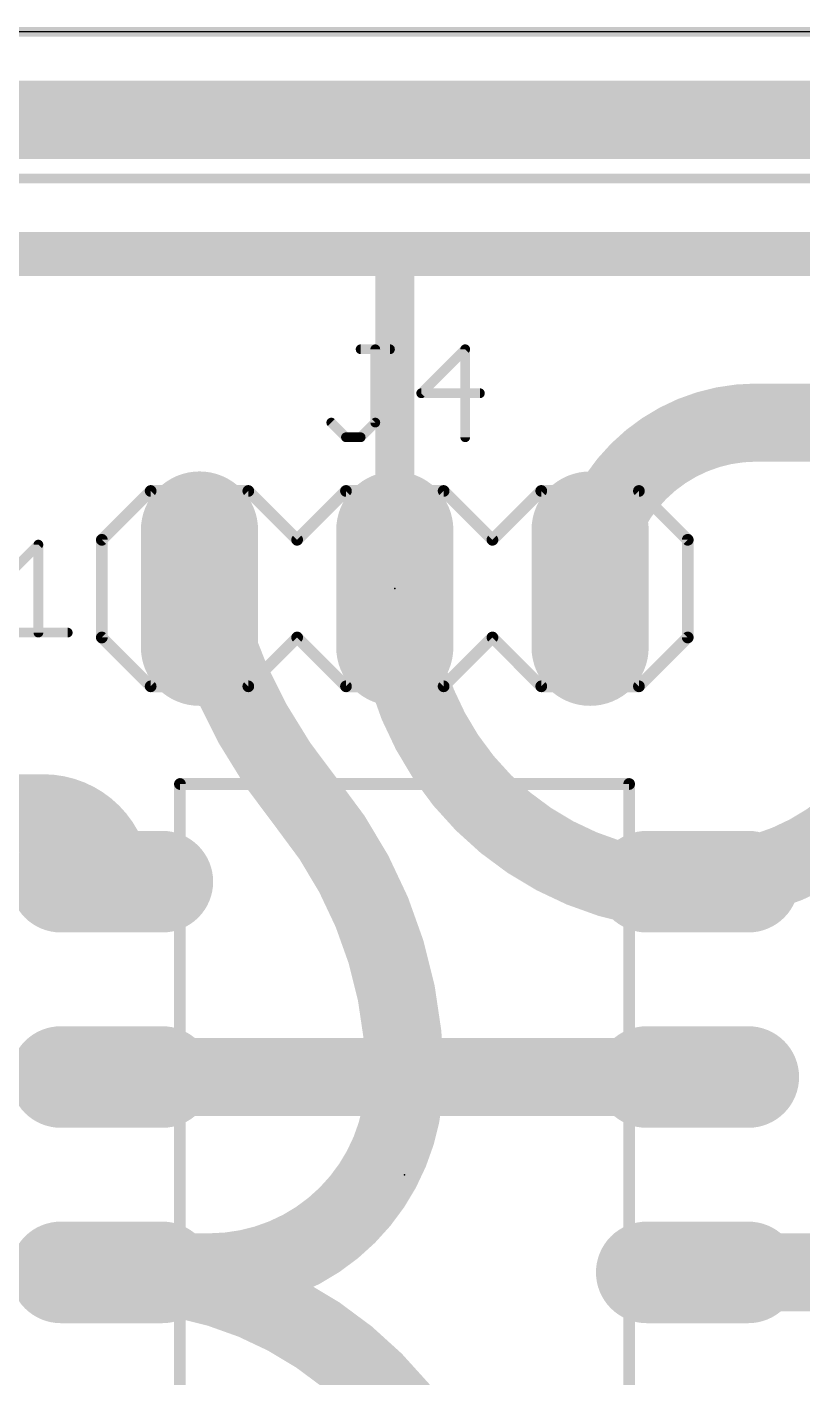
# Model space of a CAD drawing. Extents: x -4 to 220, y -9 to 53.
# Drawn here: x 52.11 to 62.19, y 26.96 to 44.51 of the extents above; entities that cross this region are included whole.
import ezdxf

# ---------------------------------------------------------------- set-up
doc = ezdxf.new("R2010")
doc.units = 0
for name, color, linetype in [('1', 14, 'CONTINUOUS'), ('16', 174, 'CONTINUOUS'), ('17', 94, 'CONTINUOUS'), ('20', 178, 'CONTINUOUS'), ('21', 251, 'CONTINUOUS'), ('23', 178, 'CONTINUOUS'), ('25', 251, 'CONTINUOUS'), ('51', 251, 'CONTINUOUS')]:
    doc.layers.add(name, color=color, linetype=linetype)

# ---------------------------------------------------------------- blocks, each defined once
blk = doc.blocks.new('LONGP100')
at = {"const_width": 1}
blk.add_lwpolyline([(-0.5, 0), (0.5, 0)], dxfattribs=at)
at = {"const_width": 0.5}
for points in [[(-0.5, 0.25, 1), (-0.5, -0.25)], [(0.5, -0.25, 1), (0.5, 0.25)]]:
    blk.add_lwpolyline(points, format="xyb", dxfattribs=at)
blk = doc.blocks.new('ROUNDP')
at = {"const_width": 0.5}
blk.add_lwpolyline([(0, -0.25, 1), (0, 0.25, 1), (0, -0.25)], format="xyb", dxfattribs=at)
blk = doc.blocks.new('RECT')
blk.add_solid([(-0.5, -0.5), (0.5, -0.5), (-0.5, 0.5), (0.5, 0.5)])

msp = doc.modelspace()

# ---------------------------------------------------------------- linework, layer by layer
at = {"layer": '1'}
for points, const_width in [([(0, 44.45), (213.36, 44.45)], 0.127), ([(30.988, 43.307), (175.768, 43.307)], 1.016), ([(69.215, 42.545), (31.369, 42.545)], 0.127), ([(64.262, 41.783), (34.671, 41.783)], 0.127)]:
    msp.add_lwpolyline(points, dxfattribs=dict(at, const_width=const_width))
at = {"layer": '16'}
for points, const_width in [([(21.59, 43.307), (68.199, 43.307)], 1.016), ([(45.339, 41.529), (59.563, 41.529)], 0.508), ([(56.896, 41.529), (56.896, 37.211)], 0.508), ([(59.563, 41.529), (56.896, 41.529)], 0.508), ([(59.563, 41.529), (64.262, 41.529)], 0.508), ([(64.008, 39.37), (61.595, 39.37)], 1.016), ([(47.244, 34.29), (52.324, 34.29)], 1.016), ([(60.833, 33.274), (60.833, 33.401)], 1.016), ([(57.785, 30.861), (53.213, 30.861)], 1.016), ([(57.023, 30.861), (57.785, 30.861)], 1.016), ([(57.785, 30.861), (60.833, 30.861)], 1.016), ([(53.213, 28.321), (54.483, 28.321)], 1.016), ([(60.833, 28.321), (62.738, 28.321)], 1.016)]:
    msp.add_lwpolyline(points, dxfattribs=dict(at, const_width=const_width))
for points, const_width in [([(57.023, 41.529, 1), (56.769, 41.529)], 0.254), ([(56.896, 41.656, 1), (56.896, 41.402)], 0.254), ([(59.563, 41.656, 1), (59.563, 41.402)], 0.254), ([(59.563, 41.402, 1), (59.563, 41.656)], 0.254), ([(59.563, 41.402, 1), (59.563, 41.656)], 0.254), ([(61.595, 39.37, 0.4142), (59.436, 37.211)], 1.016), ([(61.595, 39.624, 1), (61.595, 39.116)], 0.508), ([(61.595, 39.116, 1), (61.595, 39.624)], 0.508), ([(54.356, 37.211, 0.1117), (55.753, 34.417)], 1.016), ([(54.6026, 37.2717, 1), (54.1094, 37.1503)], 0.508), ([(56.896, 37.211, 0.4142), (60.833, 33.274)], 1.016), ([(57.15, 37.211, 1), (56.642, 37.211)], 0.508), ([(59.182, 37.211, 1), (59.69, 37.211)], 0.508), ([(56.769, 37.211, 1), (57.023, 37.211)], 0.254), ([(60.833, 33.401, 0.4142), (63.881, 36.449)], 1.016), ([(53.213, 33.401, 0.4142), (52.324, 34.29)], 1.016), ([(52.324, 34.544, 1), (52.324, 34.036)], 0.508), ([(52.324, 34.036, 1), (52.324, 34.544)], 0.508), ([(57.023, 30.861, 0.1732), (55.753, 34.417)], 1.016), ([(55.9495, 34.5779, 1), (55.5565, 34.2561)], 0.508), ([(55.5565, 34.2561, 1), (55.9495, 34.5779)], 0.508), ([(60.833, 33.655, 1), (60.833, 33.147)], 0.508), ([(61.087, 33.401, 1), (60.579, 33.401)], 0.508), ([(60.833, 33.02, 1), (60.833, 33.528)], 0.508), ([(52.959, 33.401, 1), (53.467, 33.401)], 0.508), ([(60.579, 33.274, 1), (61.087, 33.274)], 0.508), ([(53.213, 31.115, 1), (53.213, 30.607)], 0.508), ([(54.483, 28.321, 0.4142), (57.023, 30.861)], 1.016), ([(57.277, 30.861, 1), (56.769, 30.861)], 0.508), ([(57.023, 31.115, 1), (57.023, 30.607)], 0.508), ([(57.785, 31.115, 1), (57.785, 30.607)], 0.508), ([(57.785, 30.607, 1), (57.785, 31.115)], 0.508), ([(57.785, 30.607, 1), (57.785, 31.115)], 0.508), ([(60.833, 30.607, 1), (60.833, 31.115)], 0.508), ([(56.769, 30.861, 1), (57.277, 30.861)], 0.508), ([(53.213, 28.575, 1), (53.213, 28.067)], 0.508), ([(58.039, 23.495, 0.4142), (53.213, 28.321)], 1.016), ([(53.213, 28.575, 1), (53.213, 28.067)], 0.508), ([(54.483, 28.575, 1), (54.483, 28.067)], 0.508), ([(54.483, 28.067, 1), (54.483, 28.575)], 0.508), ([(60.833, 28.575, 1), (60.833, 28.067)], 0.508)]:
    msp.add_lwpolyline(points, format="xyb", dxfattribs=dict(at, const_width=const_width))
at = {"layer": '20'}
msp.add_line((213.36, 44.45), (0, 44.45), dxfattribs=at)
at = {"layer": '21'}
for points, const_width in [([(53.721, 38.481), (53.086, 37.846)], 0.1524), ([(53.721, 38.481), (54.991, 38.481)], 0.1524), ([(54.991, 38.481), (55.626, 37.846)], 0.1524), ([(55.626, 37.846), (56.261, 38.481)], 0.1524), ([(56.261, 38.481), (57.531, 38.481)], 0.1524), ([(57.531, 38.481), (58.166, 37.846)], 0.1524), ([(58.166, 37.846), (58.801, 38.481)], 0.1524), ([(58.801, 38.481), (60.071, 38.481)], 0.1524), ([(60.071, 38.481), (60.706, 37.846)], 0.1524), ([(53.086, 37.846), (53.086, 36.576)], 0.1524), ([(60.706, 37.846), (60.706, 36.576)], 0.1524), ([(51.8795, 37.4021), (52.2608, 37.7835)], 0.127), ([(52.2608, 37.7835), (52.2608, 36.6395)], 0.127), ([(51.8795, 36.6395), (52.6422, 36.6395)], 0.127), ([(53.086, 36.576), (53.721, 35.941)], 0.1524), ([(55.626, 36.576), (54.991, 35.941)], 0.1524), ([(56.261, 35.941), (55.626, 36.576)], 0.1524), ([(58.166, 36.576), (57.531, 35.941)], 0.1524), ([(58.801, 35.941), (58.166, 36.576)], 0.1524), ([(60.706, 36.576), (60.071, 35.941)], 0.1524), ([(54.991, 35.941), (53.721, 35.941)], 0.1524), ([(57.531, 35.941), (56.261, 35.941)], 0.1524), ([(60.071, 35.941), (58.801, 35.941)], 0.1524), ([(54.102, 34.671), (54.102, 24.511)], 0.1524), ([(54.102, 34.671), (59.944, 34.671)], 0.1524), ([(59.944, 24.511), (59.944, 34.671)], 0.1524)]:
    msp.add_lwpolyline(points, dxfattribs=dict(at, const_width=const_width))
for points, const_width in [([(53.721, 38.5191, 1), (53.721, 38.4429)], 0.0762), ([(53.7479, 38.4541, 1), (53.6941, 38.5079)], 0.0762), ([(55.0179, 38.5079, 1), (54.9641, 38.4541)], 0.0762), ([(54.991, 38.4429, 1), (54.991, 38.5191)], 0.0762), ([(56.261, 38.5191, 1), (56.261, 38.4429)], 0.0762), ([(56.2879, 38.4541, 1), (56.2341, 38.5079)], 0.0762), ([(57.5579, 38.5079, 1), (57.5041, 38.4541)], 0.0762), ([(57.531, 38.4429, 1), (57.531, 38.5191)], 0.0762), ([(58.801, 38.5191, 1), (58.801, 38.4429)], 0.0762), ([(58.8279, 38.4541, 1), (58.7741, 38.5079)], 0.0762), ([(60.0979, 38.5079, 1), (60.0441, 38.4541)], 0.0762), ([(60.071, 38.4429, 1), (60.071, 38.5191)], 0.0762), ([(53.1241, 37.846, 1), (53.0479, 37.846)], 0.0762), ([(60.7441, 37.846, 1), (60.6679, 37.846)], 0.0762), ([(52.2926, 37.7835, 1), (52.2291, 37.7835)], 0.0635), ([(52.2833, 37.761, 1), (52.2384, 37.8059)], 0.0635), ([(53.0591, 37.8729, 1), (53.1129, 37.8191)], 0.0762), ([(55.5991, 37.8729, 1), (55.6529, 37.8191)], 0.0762), ([(55.5991, 37.8191, 1), (55.6529, 37.8729)], 0.0762), ([(58.1391, 37.8729, 1), (58.1929, 37.8191)], 0.0762), ([(58.1391, 37.8191, 1), (58.1929, 37.8729)], 0.0762), ([(60.6791, 37.8191, 1), (60.7329, 37.8729)], 0.0762), ([(52.6422, 36.6078, 1), (52.6422, 36.6713)], 0.0635), ([(52.2291, 36.6395, 1), (52.2926, 36.6395)], 0.0635), ([(53.0479, 36.576, 1), (53.1241, 36.576)], 0.0762), ([(53.1129, 36.6029, 1), (53.0591, 36.5491)], 0.0762), ([(55.6529, 36.6029, 1), (55.5991, 36.5491)], 0.0762), ([(55.6529, 36.5491, 1), (55.5991, 36.6029)], 0.0762), ([(58.1929, 36.6029, 1), (58.1391, 36.5491)], 0.0762), ([(58.1929, 36.5491, 1), (58.1391, 36.6029)], 0.0762), ([(60.6679, 36.576, 1), (60.7441, 36.576)], 0.0762), ([(60.7329, 36.5491, 1), (60.6791, 36.6029)], 0.0762), ([(53.721, 35.9791, 1), (53.721, 35.9029)], 0.0762), ([(53.6941, 35.9141, 1), (53.7479, 35.9679)], 0.0762), ([(54.9641, 35.9679, 1), (55.0179, 35.9141)], 0.0762), ([(54.991, 35.9029, 1), (54.991, 35.9791)], 0.0762), ([(56.261, 35.9791, 1), (56.261, 35.9029)], 0.0762), ([(56.2341, 35.9141, 1), (56.2879, 35.9679)], 0.0762), ([(57.5041, 35.9679, 1), (57.5579, 35.9141)], 0.0762), ([(57.531, 35.9029, 1), (57.531, 35.9791)], 0.0762), ([(58.801, 35.9791, 1), (58.801, 35.9029)], 0.0762), ([(58.7741, 35.9141, 1), (58.8279, 35.9679)], 0.0762), ([(60.0441, 35.9679, 1), (60.0979, 35.9141)], 0.0762), ([(60.071, 35.9029, 1), (60.071, 35.9791)], 0.0762), ([(54.1401, 34.671, 1), (54.0639, 34.671)], 0.0762), ([(54.102, 34.7091, 1), (54.102, 34.6329)], 0.0762), ([(59.9821, 34.671, 1), (59.9059, 34.671)], 0.0762), ([(59.944, 34.6329, 1), (59.944, 34.7091)], 0.0762)]:
    msp.add_lwpolyline(points, format="xyb", dxfattribs=dict(at, const_width=const_width))
at = {"layer": '23'}
for p in [(56.896, 37.211), (57.023, 29.591)]:
    msp.add_point(p, dxfattribs=at)
at = {"layer": '25', "const_width": 0.127}
for points in [[(56.4518, 40.3235), (56.8332, 40.3235)], [(56.6425, 39.3702), (56.6425, 40.3235)], [(57.8119, 40.3235), (57.2399, 39.7515)], [(57.8119, 39.1795), (57.8119, 40.3235)], [(57.2399, 39.7515), (58.0025, 39.7515)], [(56.0705, 39.3702), (56.2612, 39.1795)], [(56.4518, 39.1795), (56.6425, 39.3702)], [(56.2612, 39.1795), (56.4518, 39.1795)]]:
    msp.add_lwpolyline(points, dxfattribs=at)
at = {"layer": '25', "const_width": 0.0635}
for points in [[(56.4518, 40.3552, 1), (56.4518, 40.2917)], [(56.6742, 40.3235, 1), (56.6107, 40.3235)], [(56.8332, 40.2917, 1), (56.8332, 40.3552)], [(57.8436, 40.3235, 1), (57.7801, 40.3235)], [(57.8343, 40.301, 1), (57.7894, 40.3459)], [(57.2399, 39.7832, 1), (57.2399, 39.7197)], [(57.2174, 39.7739, 1), (57.2623, 39.729)], [(58.0025, 39.7197, 1), (58.0025, 39.7832)], [(56.093, 39.3926, 1), (56.048, 39.3477)], [(56.6107, 39.3702, 1), (56.6742, 39.3702)], [(56.6649, 39.3477, 1), (56.62, 39.3926)], [(56.2612, 39.2113, 1), (56.2612, 39.1478)], [(56.2387, 39.157, 1), (56.2836, 39.202)], [(56.4294, 39.202, 1), (56.4743, 39.157)], [(56.4518, 39.1478, 1), (56.4518, 39.2113)], [(57.7801, 39.1795, 1), (57.8436, 39.1795)]]:
    msp.add_lwpolyline(points, format="xyb", dxfattribs=at)

# ---------------------------------------------------------------- block references
at = {"layer": '17'}
for name, p, xscale, yscale, rotation in [('LONGP100', (54.356, 37.211), 1.524, 1.524, 90), ('LONGP100', (54.356, 37.211), 1.524, 1.524, 90), ('LONGP100', (56.896, 37.211), 1.524, 1.524, 90), ('LONGP100', (56.896, 37.211), 1.524, 1.524, 90), ('LONGP100', (59.436, 37.211), 1.524, 1.524, 90), ('LONGP100', (59.436, 37.211), 1.524, 1.524, 90), ('ROUNDP', (54.356, 37.211), 1.524, 1.524, 90), ('ROUNDP', (54.356, 37.211), 1.524, 1.524, 90), ('ROUNDP', (54.356, 37.211), 1.524, 1.524, 90), ('ROUNDP', (54.356, 37.211), 1.524, 1.524, 90), ('ROUNDP', (54.356, 37.211), 1.524, 1.524, 90), ('ROUNDP', (54.356, 37.211), 1.524, 1.524, 90), ('ROUNDP', (54.356, 37.211), 1.524, 1.524, 90), ('ROUNDP', (54.356, 37.211), 1.524, 1.524, 90), ('ROUNDP', (54.356, 37.211), 1.524, 1.524, 90), ('ROUNDP', (54.356, 37.211), 1.524, 1.524, 90), ('ROUNDP', (54.356, 37.211), 1.524, 1.524, 90), ('ROUNDP', (54.356, 37.211), 1.524, 1.524, 90), ('ROUNDP', (54.356, 37.211), 1.524, 1.524, 90), ('ROUNDP', (54.356, 37.211), 1.524, 1.524, 90), ('ROUNDP', (56.896, 37.211), 1.524, 1.524, 90), ('ROUNDP', (56.896, 37.211), 1.524, 1.524, 90), ('ROUNDP', (56.896, 37.211), 1.524, 1.524, 90), ('ROUNDP', (56.896, 37.211), 1.524, 1.524, 90), ('ROUNDP', (56.896, 37.211), 1.524, 1.524, 90), ('ROUNDP', (56.896, 37.211), 1.524, 1.524, 90), ('ROUNDP', (56.896, 37.211), 1.524, 1.524, 90), ('ROUNDP', (56.896, 37.211), 1.524, 1.524, 90), ('ROUNDP', (56.896, 37.211), 1.524, 1.524, 90), ('ROUNDP', (56.896, 37.211), 1.524, 1.524, 90), ('ROUNDP', (56.896, 37.211), 1.524, 1.524, 90), ('ROUNDP', (56.896, 37.211), 1.524, 1.524, 90), ('ROUNDP', (56.896, 37.211), 1.524, 1.524, 90), ('ROUNDP', (56.896, 37.211), 1.524, 1.524, 90), ('ROUNDP', (59.436, 37.211), 1.524, 1.524, 90), ('ROUNDP', (59.436, 37.211), 1.524, 1.524, 90), ('ROUNDP', (59.436, 37.211), 1.524, 1.524, 90), ('ROUNDP', (59.436, 37.211), 1.524, 1.524, 90), ('ROUNDP', (59.436, 37.211), 1.524, 1.524, 90), ('ROUNDP', (59.436, 37.211), 1.524, 1.524, 90), ('ROUNDP', (59.436, 37.211), 1.524, 1.524, 90), ('ROUNDP', (59.436, 37.211), 1.524, 1.524, 90), ('ROUNDP', (59.436, 37.211), 1.524, 1.524, 90), ('ROUNDP', (59.436, 37.211), 1.524, 1.524, 90), ('ROUNDP', (59.436, 37.211), 1.524, 1.524, 90), ('ROUNDP', (59.436, 37.211), 1.524, 1.524, 90), ('ROUNDP', (59.436, 37.211), 1.524, 1.524, 90), ('ROUNDP', (59.436, 37.211), 1.524, 1.524, 90), ('LONGP100', (53.213, 33.401), 1.3208, 1.3208, 180), ('LONGP100', (53.213, 33.401), 1.3208, 1.3208, 180), ('ROUNDP', (53.213, 33.401), 1.3208, 1.3208, 180), ('ROUNDP', (53.213, 33.401), 1.3208, 1.3208, 180), ('ROUNDP', (53.213, 33.401), 1.3208, 1.3208, 180), ('ROUNDP', (53.213, 33.401), 1.3208, 1.3208, 180), ('ROUNDP', (53.213, 33.401), 1.3208, 1.3208, 180), ('ROUNDP', (53.213, 33.401), 1.3208, 1.3208, 180), ('ROUNDP', (53.213, 33.401), 1.3208, 1.3208, 180), ('ROUNDP', (53.213, 33.401), 1.3208, 1.3208, 180), ('ROUNDP', (53.213, 33.401), 1.3208, 1.3208, 180), ('ROUNDP', (53.213, 33.401), 1.3208, 1.3208, 180), ('ROUNDP', (53.213, 33.401), 1.3208, 1.3208, 180), ('ROUNDP', (53.213, 33.401), 1.3208, 1.3208, 180), ('ROUNDP', (53.213, 33.401), 1.3208, 1.3208, 180), ('ROUNDP', (53.213, 33.401), 1.3208, 1.3208, 180), ('LONGP100', (60.833, 33.401), 1.3208, 1.3208, 180), ('LONGP100', (60.833, 33.401), 1.3208, 1.3208, 180), ('ROUNDP', (60.833, 33.401), 1.3208, 1.3208, 180), ('ROUNDP', (60.833, 33.401), 1.3208, 1.3208, 180), ('ROUNDP', (60.833, 33.401), 1.3208, 1.3208, 180), ('ROUNDP', (60.833, 33.401), 1.3208, 1.3208, 180), ('ROUNDP', (60.833, 33.401), 1.3208, 1.3208, 180), ('ROUNDP', (60.833, 33.401), 1.3208, 1.3208, 180), ('ROUNDP', (60.833, 33.401), 1.3208, 1.3208, 180), ('ROUNDP', (60.833, 33.401), 1.3208, 1.3208, 180), ('ROUNDP', (60.833, 33.401), 1.3208, 1.3208, 180), ('ROUNDP', (60.833, 33.401), 1.3208, 1.3208, 180), ('ROUNDP', (60.833, 33.401), 1.3208, 1.3208, 180), ('ROUNDP', (60.833, 33.401), 1.3208, 1.3208, 180), ('ROUNDP', (60.833, 33.401), 1.3208, 1.3208, 180), ('ROUNDP', (60.833, 33.401), 1.3208, 1.3208, 180), ('LONGP100', (53.213, 30.861), 1.3208, 1.3208, 180), ('LONGP100', (53.213, 30.861), 1.3208, 1.3208, 180), ('ROUNDP', (53.213, 30.861), 1.3208, 1.3208, 180), ('ROUNDP', (53.213, 30.861), 1.3208, 1.3208, 180), ('ROUNDP', (53.213, 30.861), 1.3208, 1.3208, 180), ('ROUNDP', (53.213, 30.861), 1.3208, 1.3208, 180), ('ROUNDP', (53.213, 30.861), 1.3208, 1.3208, 180), ('ROUNDP', (53.213, 30.861), 1.3208, 1.3208, 180), ('ROUNDP', (53.213, 30.861), 1.3208, 1.3208, 180), ('ROUNDP', (53.213, 30.861), 1.3208, 1.3208, 180), ('ROUNDP', (53.213, 30.861), 1.3208, 1.3208, 180), ('ROUNDP', (53.213, 30.861), 1.3208, 1.3208, 180), ('ROUNDP', (53.213, 30.861), 1.3208, 1.3208, 180), ('ROUNDP', (53.213, 30.861), 1.3208, 1.3208, 180), ('ROUNDP', (53.213, 30.861), 1.3208, 1.3208, 180), ('ROUNDP', (53.213, 30.861), 1.3208, 1.3208, 180), ('LONGP100', (60.833, 30.861), 1.3208, 1.3208, 180), ('LONGP100', (60.833, 30.861), 1.3208, 1.3208, 180), ('ROUNDP', (60.833, 30.861), 1.3208, 1.3208, 180), ('ROUNDP', (60.833, 30.861), 1.3208, 1.3208, 180), ('ROUNDP', (60.833, 30.861), 1.3208, 1.3208, 180), ('ROUNDP', (60.833, 30.861), 1.3208, 1.3208, 180), ('ROUNDP', (60.833, 30.861), 1.3208, 1.3208, 180), ('ROUNDP', (60.833, 30.861), 1.3208, 1.3208, 180), ('ROUNDP', (60.833, 30.861), 1.3208, 1.3208, 180), ('ROUNDP', (60.833, 30.861), 1.3208, 1.3208, 180), ('ROUNDP', (60.833, 30.861), 1.3208, 1.3208, 180), ('ROUNDP', (60.833, 30.861), 1.3208, 1.3208, 180), ('ROUNDP', (60.833, 30.861), 1.3208, 1.3208, 180), ('ROUNDP', (60.833, 30.861), 1.3208, 1.3208, 180), ('ROUNDP', (60.833, 30.861), 1.3208, 1.3208, 180), ('ROUNDP', (60.833, 30.861), 1.3208, 1.3208, 180), ('LONGP100', (53.213, 28.321), 1.3208, 1.3208, 180), ('LONGP100', (53.213, 28.321), 1.3208, 1.3208, 180), ('ROUNDP', (53.213, 28.321), 1.3208, 1.3208, 180), ('ROUNDP', (53.213, 28.321), 1.3208, 1.3208, 180), ('ROUNDP', (53.213, 28.321), 1.3208, 1.3208, 180), ('ROUNDP', (53.213, 28.321), 1.3208, 1.3208, 180), ('ROUNDP', (53.213, 28.321), 1.3208, 1.3208, 180), ('ROUNDP', (53.213, 28.321), 1.3208, 1.3208, 180), ('ROUNDP', (53.213, 28.321), 1.3208, 1.3208, 180), ('ROUNDP', (53.213, 28.321), 1.3208, 1.3208, 180), ('ROUNDP', (53.213, 28.321), 1.3208, 1.3208, 180), ('ROUNDP', (53.213, 28.321), 1.3208, 1.3208, 180), ('ROUNDP', (53.213, 28.321), 1.3208, 1.3208, 180), ('ROUNDP', (53.213, 28.321), 1.3208, 1.3208, 180), ('ROUNDP', (53.213, 28.321), 1.3208, 1.3208, 180), ('ROUNDP', (53.213, 28.321), 1.3208, 1.3208, 180), ('LONGP100', (60.833, 28.321), 1.3208, 1.3208, 180), ('LONGP100', (60.833, 28.321), 1.3208, 1.3208, 180), ('ROUNDP', (60.833, 28.321), 1.3208, 1.3208, 180), ('ROUNDP', (60.833, 28.321), 1.3208, 1.3208, 180), ('ROUNDP', (60.833, 28.321), 1.3208, 1.3208, 180), ('ROUNDP', (60.833, 28.321), 1.3208, 1.3208, 180), ('ROUNDP', (60.833, 28.321), 1.3208, 1.3208, 180), ('ROUNDP', (60.833, 28.321), 1.3208, 1.3208, 180), ('ROUNDP', (60.833, 28.321), 1.3208, 1.3208, 180), ('ROUNDP', (60.833, 28.321), 1.3208, 1.3208, 180), ('ROUNDP', (60.833, 28.321), 1.3208, 1.3208, 180), ('ROUNDP', (60.833, 28.321), 1.3208, 1.3208, 180), ('ROUNDP', (60.833, 28.321), 1.3208, 1.3208, 180), ('ROUNDP', (60.833, 28.321), 1.3208, 1.3208, 180), ('ROUNDP', (60.833, 28.321), 1.3208, 1.3208, 180), ('ROUNDP', (60.833, 28.321), 1.3208, 1.3208, 180)]:
    msp.add_blockref(name, p, dxfattribs=dict(at, xscale=xscale, yscale=yscale, rotation=rotation))
at = {"layer": '51', "xscale": 0.508, "yscale": 0.508}
for p in [(54.356, 37.211), (56.896, 37.211), (59.436, 37.211)]:
    msp.add_blockref('RECT', p, dxfattribs=at)

doc.saveas('drawing.dxf')
